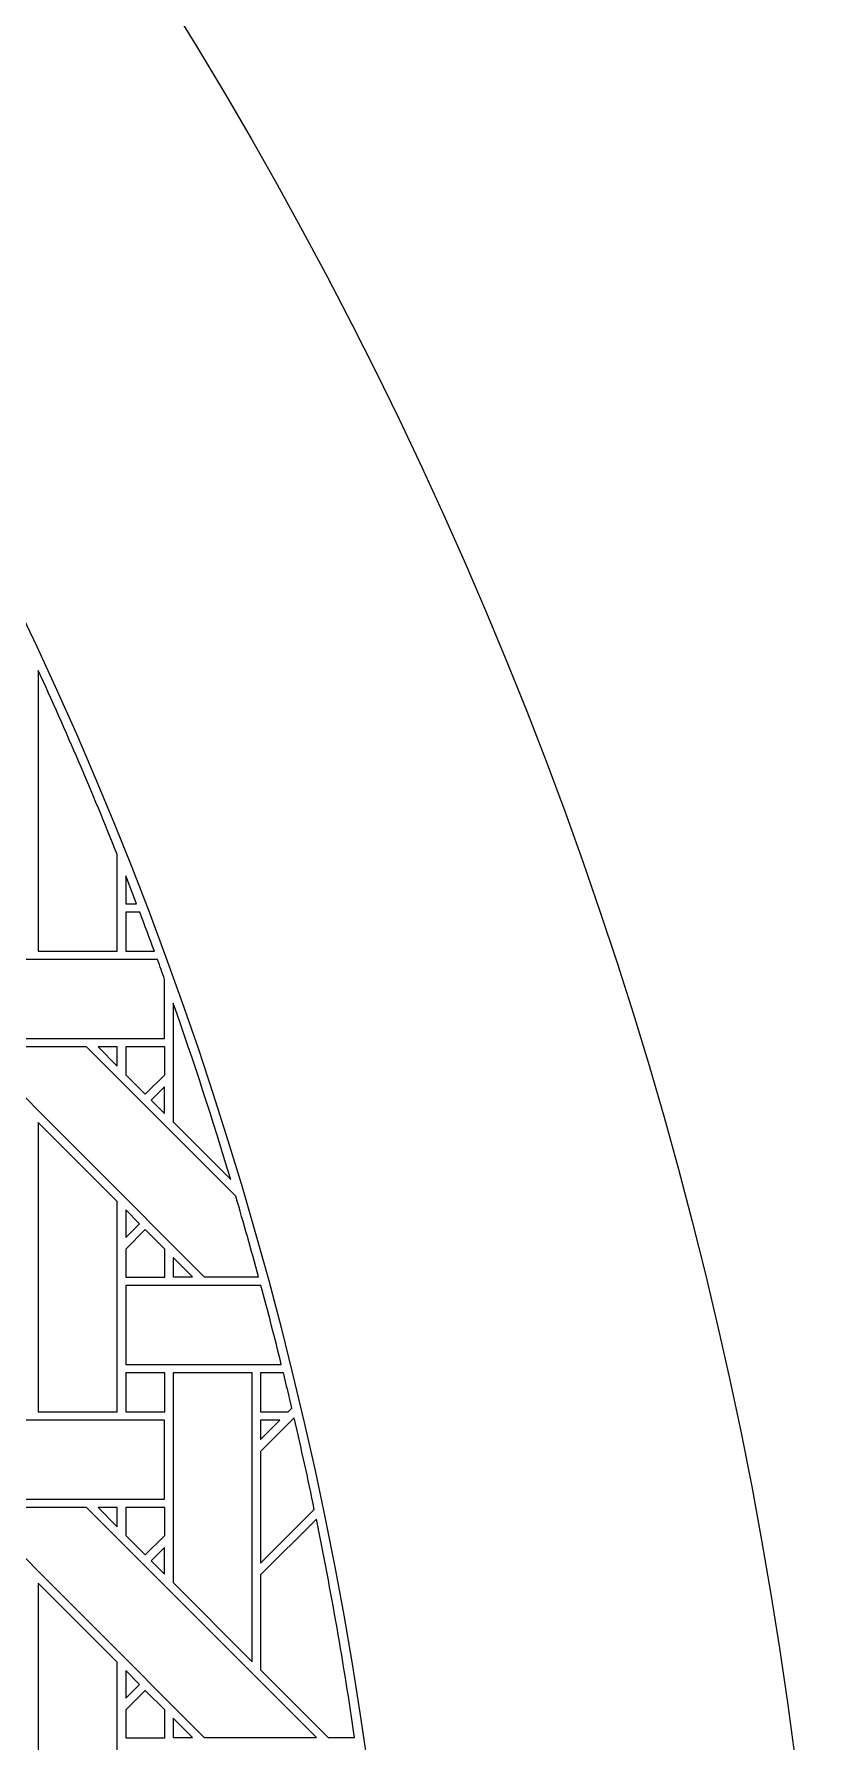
# Model space of a CAD drawing. Header units: inches. Extents: x 3.4 to 21.4, y 0.1 to 18.1.
# Drawn here: x 19.744 to 21.383, y 10.272 to 13.789 of the extents above; entities that cross this region are included whole.
import ezdxf

# ---------------------------------------------------------------- set-up
doc = ezdxf.new("R2010")
doc.units = ezdxf.units.IN
doc.header["$MEASUREMENT"] = 0
doc.layers.add('Design', color=7, linetype='Continuous', lineweight=0)

msp = doc.modelspace()

# ---------------------------------------------------------------- linework, layer by layer
at = {"layer": 'Design'}
for points, knots in [([(12.3829, 18.0948), (7.4123, 18.0948), (3.3829, 14.0653), (3.3829, 9.0948), (3.3829, 4.1242), (7.4123, 0.0948), (12.3829, 0.0948), (17.3534, 0.0948), (21.3829, 4.1242), (21.3829, 9.0948), (21.3829, 14.0653), (17.3534, 18.0948), (12.3829, 18.0948)], [0, 0, 0, 0, 1, 1, 1, 2, 2, 2, 3, 3, 3, 4, 4, 4, 4]), ([(12.3829, 17.2202), (7.8953, 17.2202), (4.2574, 13.5823), (4.2574, 9.0948), (4.2574, 4.6072), (7.8953, 0.9693), (12.3829, 0.9693), (16.8704, 0.9693), (20.5083, 4.6072), (20.5083, 9.0948), (20.5083, 13.5823), (16.8704, 17.2202), (12.3829, 17.2202)], [0, 0, 0, 0, 1, 1, 1, 2, 2, 2, 3, 3, 3, 4, 4, 4, 4]), ([(19.7523, 12.4788), (19.8096, 12.3541), (19.8639, 12.2277), (19.9151, 12.0997), (19.9151, 12.0997), (19.9151, 11.9006), (19.9151, 11.9006), (19.9151, 11.9006), (19.7523, 11.9006), (19.7523, 11.9006), (19.7523, 11.9006), (19.7523, 12.4788), (19.7523, 12.4788)], [0, 0, 0, 0, 1, 1, 1, 2, 2, 2, 3, 3, 3, 4, 4, 4, 4]), ([(19.9324, 12.0562), (19.9399, 12.0371), (19.9473, 12.0179), (19.9547, 11.9986), (19.9547, 11.9986), (19.9324, 11.9986), (19.9324, 11.9986), (19.9324, 11.9986), (19.9324, 12.0562), (19.9324, 12.0562)], [0, 0, 0, 0, 1, 1, 1, 2, 2, 2, 3, 3, 3, 3]), ([(19.9916, 11.9006), (19.9916, 11.9006), (19.9324, 11.9006), (19.9324, 11.9006), (19.9324, 11.9006), (19.9324, 11.9814), (19.9324, 11.9814), (19.9324, 11.9814), (19.9613, 11.9814), (19.9613, 11.9814), (19.9716, 11.9545), (19.9816, 11.9276), (19.9916, 11.9006)], [0, 0, 0, 0, 1, 1, 1, 2, 2, 2, 3, 3, 3, 4, 4, 4, 4]), ([(19.9916, 11.9006), (19.9916, 11.9006), (19.9324, 11.9006), (19.9324, 11.9006), (19.9324, 11.9006), (19.9324, 11.9814), (19.9324, 11.9814), (19.9324, 11.9814), (19.9613, 11.9814), (19.9613, 11.9814), (19.9716, 11.9545), (19.9816, 11.9276), (19.9916, 11.9006)], [0, 0, 0, 0, 1, 1, 1, 2, 2, 2, 3, 3, 3, 4, 4, 4, 4]), ([(20.0126, 11.8427), (20.0126, 11.8427), (20.0126, 11.7207), (20.0126, 11.7207), (20.0126, 11.7207), (19.4173, 11.7207), (19.4173, 11.7207), (19.4173, 11.7207), (19.5802, 11.8835), (19.5802, 11.8835), (19.5802, 11.8835), (19.998, 11.8835), (19.998, 11.8835), (20.0029, 11.8699), (20.0077, 11.8563), (20.0126, 11.8427)], [0, 0, 0, 0, 1, 1, 1, 2, 2, 2, 3, 3, 3, 4, 4, 4, 5, 5, 5, 5]), ([(20.0302, 11.7939), (20.0724, 11.6741), (20.1119, 11.553), (20.1486, 11.4307), (20.1486, 11.4307), (20.0302, 11.5492), (20.0302, 11.5492), (20.0302, 11.5492), (20.0302, 11.7939), (20.0302, 11.7939)], [0, 0, 0, 0, 1, 1, 1, 2, 2, 2, 3, 3, 3, 3]), ([(20.2062, 11.2299), (20.2062, 11.2299), (20.0942, 11.2299), (20.0942, 11.2299), (20.0942, 11.2299), (19.6206, 11.7035), (19.6206, 11.7035), (19.6206, 11.7035), (19.8516, 11.7035), (19.8516, 11.7035), (19.8516, 11.7035), (20.159, 11.3961), (20.159, 11.3961), (20.1753, 11.341), (20.191, 11.2855), (20.2062, 11.2299)], [0, 0, 0, 0, 1, 1, 1, 2, 2, 2, 3, 3, 3, 4, 4, 4, 5, 5, 5, 5]), ([(19.8757, 11.7035), (19.8757, 11.7035), (19.9151, 11.7035), (19.9151, 11.7035), (19.9151, 11.7035), (19.9151, 11.6637), (19.9151, 11.6637), (19.9151, 11.6637), (19.8757, 11.7035), (19.8757, 11.7035)], [0, 0, 0, 0, 1, 1, 1, 2, 2, 2, 3, 3, 3, 3]), ([(19.9324, 11.6463), (19.9324, 11.6463), (19.9324, 11.7035), (19.9324, 11.7035), (19.9324, 11.7035), (20.0127, 11.7035), (20.0127, 11.7035), (20.0127, 11.7035), (20.0127, 11.6459), (20.0127, 11.6459), (20.0127, 11.6459), (19.9727, 11.606), (19.9727, 11.606), (19.9727, 11.606), (19.9324, 11.6463), (19.9324, 11.6463)], [0, 0, 0, 0, 1, 1, 1, 2, 2, 2, 3, 3, 3, 4, 4, 4, 5, 5, 5, 5]), ([(20.0127, 11.6459), (20.0127, 11.6459), (19.9727, 11.606), (19.9727, 11.606), (19.9727, 11.606), (19.9324, 11.6463), (19.9324, 11.6463), (19.9324, 11.6463), (19.9324, 11.7035), (19.9324, 11.7035), (19.9324, 11.7035), (20.0127, 11.7035), (20.0127, 11.7035), (20.0127, 11.7035), (20.0127, 11.6459), (20.0127, 11.6459)], [0, 0, 0, 0, 1, 1, 1, 2, 2, 2, 3, 3, 3, 4, 4, 4, 5, 5, 5, 5]), ([(19.9848, 11.5939), (19.9848, 11.5939), (20.0126, 11.6217), (20.0126, 11.6217), (20.0126, 11.6217), (20.0126, 11.5665), (20.0126, 11.5665), (20.0126, 11.5665), (19.9848, 11.5939), (19.9848, 11.5939)], [0, 0, 0, 0, 1, 1, 1, 2, 2, 2, 3, 3, 3, 3]), ([(19.7523, 10.9519), (19.7523, 10.9519), (19.7523, 11.5477), (19.7523, 11.5477), (19.7523, 11.5477), (19.9151, 11.3856), (19.9151, 11.3856), (19.9151, 11.3856), (19.9151, 10.9519), (19.9151, 10.9519), (19.9151, 10.9519), (19.7523, 10.9519), (19.7523, 10.9519)], [0, 0, 0, 0, 1, 1, 1, 2, 2, 2, 3, 3, 3, 4, 4, 4, 4]), ([(19.9324, 11.3113), (19.9324, 11.3113), (19.9324, 11.3681), (19.9324, 11.3681), (19.9324, 11.3681), (19.9605, 11.3395), (19.9605, 11.3395), (19.9605, 11.3395), (19.9324, 11.3113), (19.9324, 11.3113)], [0, 0, 0, 0, 1, 1, 1, 2, 2, 2, 3, 3, 3, 3]), ([(19.9324, 11.2297), (19.9324, 11.2297), (19.9324, 11.2869), (19.9324, 11.2869), (19.9324, 11.2869), (19.9727, 11.3273), (19.9727, 11.3273), (19.9727, 11.3273), (20.0131, 11.287), (20.0131, 11.287), (20.0131, 11.287), (20.0131, 11.2297), (20.0131, 11.2297), (20.0131, 11.2297), (19.9324, 11.2297), (19.9324, 11.2297)], [0, 0, 0, 0, 1, 1, 1, 2, 2, 2, 3, 3, 3, 4, 4, 4, 5, 5, 5, 5]), ([(19.9727, 11.3273), (19.9727, 11.3273), (20.0131, 11.287), (20.0131, 11.287), (20.0131, 11.287), (20.0131, 11.2297), (20.0131, 11.2297), (20.0131, 11.2297), (19.9324, 11.2297), (19.9324, 11.2297), (19.9324, 11.2297), (19.9324, 11.2869), (19.9324, 11.2869), (19.9324, 11.2869), (19.9727, 11.3273), (19.9727, 11.3273)], [0, 0, 0, 0, 1, 1, 1, 2, 2, 2, 3, 3, 3, 4, 4, 4, 5, 5, 5, 5]), ([(20.0303, 11.2299), (20.0303, 11.2299), (20.0303, 11.2697), (20.0303, 11.2697), (20.0303, 11.2697), (20.07, 11.2299), (20.07, 11.2299), (20.07, 11.2299), (20.0303, 11.2299), (20.0303, 11.2299)], [0, 0, 0, 0, 1, 1, 1, 2, 2, 2, 3, 3, 3, 3]), ([(20.2529, 11.0499), (20.2529, 11.0499), (19.9324, 11.0499), (19.9324, 11.0499), (19.9324, 11.0499), (19.9324, 11.2126), (19.9324, 11.2126), (19.9324, 11.2126), (20.2109, 11.2126), (20.2109, 11.2126), (20.2255, 11.1586), (20.2394, 11.1044), (20.2529, 11.0499)], [0, 0, 0, 0, 1, 1, 1, 2, 2, 2, 3, 3, 3, 4, 4, 4, 4]), ([(19.9324, 11.0327), (19.9324, 11.0327), (20.0127, 11.0327), (20.0127, 11.0327), (20.0127, 11.0327), (20.0127, 10.9519), (20.0127, 10.9519), (20.0127, 10.9519), (19.9324, 10.9519), (19.9324, 10.9519), (19.9324, 10.9519), (19.9324, 11.0327), (19.9324, 11.0327)], [0, 0, 0, 0, 1, 1, 1, 2, 2, 2, 3, 3, 3, 4, 4, 4, 4]), ([(20.0127, 10.9519), (20.0127, 10.9519), (19.9324, 10.9519), (19.9324, 10.9519), (19.9324, 10.9519), (19.9324, 11.0327), (19.9324, 11.0327), (19.9324, 11.0327), (20.0127, 11.0327), (20.0127, 11.0327), (20.0127, 11.0327), (20.0127, 10.9519), (20.0127, 10.9519)], [0, 0, 0, 0, 1, 1, 1, 2, 2, 2, 3, 3, 3, 4, 4, 4, 4]), ([(20.0302, 10.6004), (20.0302, 10.6004), (20.0302, 11.0326), (20.0302, 11.0326), (20.0302, 11.0326), (20.1931, 11.0326), (20.1931, 11.0326), (20.1931, 11.0326), (20.1931, 10.4375), (20.1931, 10.4375), (20.1931, 10.4375), (20.0302, 10.6004), (20.0302, 10.6004)], [0, 0, 0, 0, 1, 1, 1, 2, 2, 2, 3, 3, 3, 4, 4, 4, 4]), ([(20.2747, 10.9594), (20.2747, 10.9594), (20.2672, 10.9519), (20.2672, 10.9519), (20.2672, 10.9519), (20.2103, 10.9519), (20.2103, 10.9519), (20.2103, 10.9519), (20.2103, 11.0327), (20.2103, 11.0327), (20.2103, 11.0327), (20.2572, 11.0327), (20.2572, 11.0327), (20.2632, 11.0083), (20.269, 10.9838), (20.2747, 10.9594)], [0, 0, 0, 0, 1, 1, 1, 2, 2, 2, 3, 3, 3, 4, 4, 4, 5, 5, 5, 5]), ([(20.2747, 10.9594), (20.2747, 10.9594), (20.2672, 10.9519), (20.2672, 10.9519), (20.2672, 10.9519), (20.2103, 10.9519), (20.2103, 10.9519), (20.2103, 10.9519), (20.2103, 11.0327), (20.2103, 11.0327), (20.2103, 11.0327), (20.2572, 11.0327), (20.2572, 11.0327), (20.2632, 11.0083), (20.269, 10.9838), (20.2747, 10.9594)], [0, 0, 0, 0, 1, 1, 1, 2, 2, 2, 3, 3, 3, 4, 4, 4, 5, 5, 5, 5]), ([(20.3209, 10.7511), (20.3209, 10.7511), (20.2102, 10.6404), (20.2102, 10.6404), (20.2102, 10.6404), (20.2102, 10.8705), (20.2102, 10.8705), (20.2102, 10.8705), (20.2794, 10.9397), (20.2794, 10.9397), (20.294, 10.8771), (20.3078, 10.8142), (20.3209, 10.7511)], [0, 0, 0, 0, 1, 1, 1, 2, 2, 2, 3, 3, 3, 4, 4, 4, 4]), ([(20.0126, 10.9347), (20.0126, 10.9347), (20.0126, 10.7719), (20.0126, 10.7719), (20.0126, 10.7719), (19.4173, 10.7719), (19.4173, 10.7719), (19.4173, 10.7719), (19.5802, 10.9347), (19.5802, 10.9347), (19.5802, 10.9347), (20.0126, 10.9347), (20.0126, 10.9347)], [0, 0, 0, 0, 1, 1, 1, 2, 2, 2, 3, 3, 3, 4, 4, 4, 4]), ([(20.2102, 10.8949), (20.2102, 10.8949), (20.2102, 10.9347), (20.2102, 10.9347), (20.2102, 10.9347), (20.2501, 10.9347), (20.2501, 10.9347), (20.2501, 10.9347), (20.2102, 10.8949), (20.2102, 10.8949)], [0, 0, 0, 0, 1, 1, 1, 2, 2, 2, 3, 3, 3, 3]), ([(20.3252, 10.2811), (20.3252, 10.2811), (20.0942, 10.2811), (20.0942, 10.2811), (20.0942, 10.2811), (19.6206, 10.7548), (19.6206, 10.7548), (19.6206, 10.7548), (19.8516, 10.7548), (19.8516, 10.7548), (19.8516, 10.7548), (20.3252, 10.2811), (20.3252, 10.2811)], [0, 0, 0, 0, 1, 1, 1, 2, 2, 2, 3, 3, 3, 4, 4, 4, 4]), ([(19.8757, 10.7548), (19.8757, 10.7548), (19.9151, 10.7548), (19.9151, 10.7548), (19.9151, 10.7548), (19.9151, 10.715), (19.9151, 10.715), (19.9151, 10.715), (19.8757, 10.7548), (19.8757, 10.7548)], [0, 0, 0, 0, 1, 1, 1, 2, 2, 2, 3, 3, 3, 3]), ([(20.0127, 10.7548), (20.0127, 10.7548), (20.0127, 10.6972), (20.0127, 10.6972), (20.0127, 10.6972), (19.9727, 10.6573), (19.9727, 10.6573), (19.9727, 10.6573), (19.9324, 10.6976), (19.9324, 10.6976), (19.9324, 10.6976), (19.9324, 10.7548), (19.9324, 10.7548), (19.9324, 10.7548), (20.0127, 10.7548), (20.0127, 10.7548)], [0, 0, 0, 0, 1, 1, 1, 2, 2, 2, 3, 3, 3, 4, 4, 4, 5, 5, 5, 5]), ([(19.9727, 10.6573), (19.9727, 10.6573), (19.9324, 10.6976), (19.9324, 10.6976), (19.9324, 10.6976), (19.9324, 10.7548), (19.9324, 10.7548), (19.9324, 10.7548), (20.0127, 10.7548), (20.0127, 10.7548), (20.0127, 10.7548), (20.0127, 10.6972), (20.0127, 10.6972), (20.0127, 10.6972), (19.9727, 10.6573), (19.9727, 10.6573)], [0, 0, 0, 0, 1, 1, 1, 2, 2, 2, 3, 3, 3, 4, 4, 4, 5, 5, 5, 5]), ([(20.3495, 10.2812), (20.3495, 10.2812), (20.2103, 10.4204), (20.2103, 10.4204), (20.2103, 10.4204), (20.2103, 10.6161), (20.2103, 10.6161), (20.2103, 10.6161), (20.3251, 10.7309), (20.3251, 10.7309), (20.3556, 10.5825), (20.3818, 10.4325), (20.404, 10.2812), (20.404, 10.2812), (20.3495, 10.2812), (20.3495, 10.2812)], [0, 0, 0, 0, 1, 1, 1, 2, 2, 2, 3, 3, 3, 4, 4, 4, 5, 5, 5, 5]), ([(20.404, 10.2812), (20.404, 10.2812), (20.3495, 10.2812), (20.3495, 10.2812), (20.3495, 10.2812), (20.2103, 10.4204), (20.2103, 10.4204), (20.2103, 10.4204), (20.2103, 10.6161), (20.2103, 10.6161), (20.2103, 10.6161), (20.3251, 10.7309), (20.3251, 10.7309), (20.3556, 10.5825), (20.3818, 10.4325), (20.404, 10.2812)], [0, 0, 0, 0, 1, 1, 1, 2, 2, 2, 3, 3, 3, 4, 4, 4, 5, 5, 5, 5]), ([(20.0126, 10.6729), (20.0126, 10.6729), (20.0126, 10.6178), (20.0126, 10.6178), (20.0126, 10.6178), (19.9848, 10.6452), (19.9848, 10.6452), (19.9848, 10.6452), (20.0126, 10.6729), (20.0126, 10.6729)], [0, 0, 0, 0, 1, 1, 1, 2, 2, 2, 3, 3, 3, 3]), ([(19.9151, 10.0031), (19.9151, 10.0031), (19.7523, 10.0031), (19.7523, 10.0031), (19.7523, 10.0031), (19.7523, 10.599), (19.7523, 10.599), (19.7523, 10.599), (19.9151, 10.4368), (19.9151, 10.4368), (19.9151, 10.4368), (19.9151, 10.0031), (19.9151, 10.0031)], [0, 0, 0, 0, 1, 1, 1, 2, 2, 2, 3, 3, 3, 4, 4, 4, 4]), ([(19.9324, 10.3626), (19.9324, 10.3626), (19.9324, 10.4193), (19.9324, 10.4193), (19.9324, 10.4193), (19.9605, 10.3908), (19.9605, 10.3908), (19.9605, 10.3908), (19.9324, 10.3626), (19.9324, 10.3626)], [0, 0, 0, 0, 1, 1, 1, 2, 2, 2, 3, 3, 3, 3]), ([(19.9324, 10.2809), (19.9324, 10.2809), (19.9324, 10.3382), (19.9324, 10.3382), (19.9324, 10.3382), (19.9727, 10.3785), (19.9727, 10.3785), (19.9727, 10.3785), (20.0131, 10.3382), (20.0131, 10.3382), (20.0131, 10.3382), (20.0131, 10.2809), (20.0131, 10.2809), (20.0131, 10.2809), (19.9324, 10.2809), (19.9324, 10.2809)], [0, 0, 0, 0, 1, 1, 1, 2, 2, 2, 3, 3, 3, 4, 4, 4, 5, 5, 5, 5]), ([(19.9324, 10.3382), (19.9324, 10.3382), (19.9727, 10.3785), (19.9727, 10.3785), (19.9727, 10.3785), (20.0131, 10.3382), (20.0131, 10.3382), (20.0131, 10.3382), (20.0131, 10.2809), (20.0131, 10.2809), (20.0131, 10.2809), (19.9324, 10.2809), (19.9324, 10.2809), (19.9324, 10.2809), (19.9324, 10.3382), (19.9324, 10.3382)], [0, 0, 0, 0, 1, 1, 1, 2, 2, 2, 3, 3, 3, 4, 4, 4, 5, 5, 5, 5]), ([(20.07, 10.2811), (20.07, 10.2811), (20.0303, 10.2811), (20.0303, 10.2811), (20.0303, 10.2811), (20.0303, 10.3209), (20.0303, 10.3209), (20.0303, 10.3209), (20.07, 10.2811), (20.07, 10.2811)], [0, 0, 0, 0, 1, 1, 1, 2, 2, 2, 3, 3, 3, 3])]:
    msp.add_open_spline(points, degree=3, knots=knots, dxfattribs=at)

doc.saveas('drawing.dxf')
